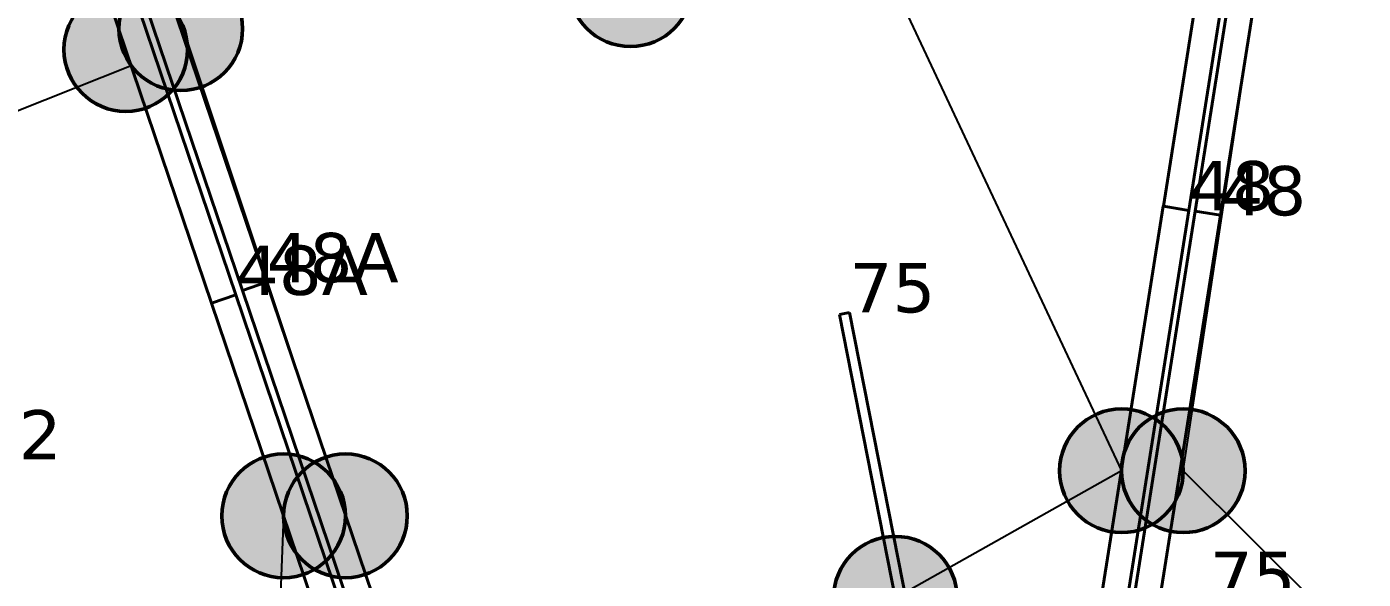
# Model space of a CAD drawing. Header units: millimetres. Extents: x -243740 to 150609, y -473655 to -165121.
# Drawn here: x 6293 to 11185, y -356133 to -354113 of the extents above; entities that cross this region are included whole.
import ezdxf

# ---------------------------------------------------------------- set-up
doc = ezdxf.new("R2010")
doc.units = ezdxf.units.MM
doc.layers.add('_Гр.ЩД-1C.10.4.I8.4', color=6, linetype='Continuous')
for name, color, linetype, lineweight in [('_освещение_dali', 3, 'Continuous', 50), ('DLX_FL1_LUM 122', 1, 'Continuous', 40), ('DLX_FL1_LUM 222', 5, 'Continuous', 40), ('DLX_LUM 17', 5, 'Continuous', 40)]:
    doc.layers.add(name, color=color, linetype=linetype, lineweight=lineweight)
doc.styles.add('TableTextStyle', font='')
doc.styles.get('TableTextStyle').set_extended_font_data('VERDANA.TTF')
doc.linetypes.add('Truba', pattern='A,3e-05,[4,MSH_7,S=1,R=0,X=0,Y=0],-3.022072', length=3.022102)

# ---------------------------------------------------------------- blocks, each defined once
blk = doc.blocks.new('A$Caabd1818')
at = {"layer": 'DLX_FL1_LUM 122'}
for points in [[(3112.4, 42444.8, 0), (3201.4, 42474.9, 0)], [(3201.4, 42474.9, 0), (3112.4, 42444.8, 0)], [(3201.4, 42474.9, 0), (3112.4, 42444.8, 0)], [(3112.4, 42444.8, 0), (3201.4, 42474.9, 0)], [(3201.4, 42474.9, 0), (3201.4, 42474.9, 0)], [(3201.4, 42474.9, 0), (3829.9, 40620.6, 0)], [(3829.9, 40620.6, 0), (3201.4, 42474.9, 0)], [(3201.4, 42474.9, 0), (3201.4, 42474.9, 0)], [(3829.9, 40620.6, 0), (3201.4, 42474.9, 0)], [(3201.4, 42474.9, 0), (3829.9, 40620.6, 0)], [(2999.8, 42398.5, 0), (3088.8, 42428.7, 0)], [(3088.8, 42428.7, 0), (2999.8, 42398.5, 0)], [(3088.8, 42428.7, 0), (2999.8, 42398.5, 0)], [(2999.8, 42398.5, 0), (3088.8, 42428.7, 0)], [(3088.8, 42428.7, 0), (3088.8, 42428.7, 0)], [(3088.8, 42428.7, 0), (3717.3, 40574.3, 0)], [(3717.3, 40574.3, 0), (3088.8, 42428.7, 0)], [(3088.8, 42428.7, 0), (3088.8, 42428.7, 0)], [(3717.3, 40574.3, 0), (3088.8, 42428.7, 0)], [(3088.8, 42428.7, 0), (3717.3, 40574.3, 0)], [(3740.9, 40590.4, 0), (3112.4, 42444.8, 0)], [(3112.4, 42444.8, 0), (3112.4, 42444.8, 0)], [(3112.4, 42444.8, 0), (3740.9, 40590.4, 0)], [(3112.4, 42444.8, 0), (3112.4, 42444.8, 0)], [(3112.4, 42444.8, 0), (3740.9, 40590.4, 0)], [(3740.9, 40590.4, 0), (3112.4, 42444.8, 0)], [(3628.3, 40544.1, 0), (2999.8, 42398.5, 0)], [(2999.8, 42398.5, 0), (2999.8, 42398.5, 0)], [(2999.8, 42398.5, 0), (3628.3, 40544.1, 0)], [(2999.8, 42398.5, 0), (2999.8, 42398.5, 0)], [(2999.8, 42398.5, 0), (3628.3, 40544.1, 0)], [(3628.3, 40544.1, 0), (2999.8, 42398.5, 0)]]:
    blk.add_polyline3d(points, dxfattribs=at)
at = {"layer": 'DLX_FL1_LUM 222'}
for points in [[(6483.6, 42752.5, 0), (6789.8, 44686.4, 0)], [(6789.8, 44686.4, 0), (6483.6, 42752.5, 0)], [(6789.8, 44686.4, 0), (6483.6, 42752.5, 0)], [(6483.6, 42752.5, 0), (6789.8, 44686.4, 0)], [(6882.7, 44671.7, 0), (6576.4, 42737.8, 0)], [(6576.4, 42737.8, 0), (6882.7, 44671.7, 0)], [(6576.4, 42737.8, 0), (6882.7, 44671.7, 0)], [(6882.7, 44671.7, 0), (6576.4, 42737.8, 0)], [(6599.7, 42734.5, 0), (6906, 44668.4, 0)], [(6906, 44668.4, 0), (6599.7, 42734.5, 0)], [(6906, 44668.4, 0), (6599.7, 42734.5, 0)], [(6599.7, 42734.5, 0), (6906, 44668.4, 0)], [(6998.9, 44653.7, 0), (6692.6, 42719.8, 0)], [(6692.6, 42719.8, 0), (6998.9, 44653.7, 0)], [(6692.6, 42719.8, 0), (6998.9, 44653.7, 0)], [(6998.9, 44653.7, 0), (6692.6, 42719.8, 0)], [(2572.9, 44329.3, 0), (3201.4, 42474.9, 0)], [(3201.4, 42474.9, 0), (2572.9, 44329.3, 0)], [(3201.4, 42474.9, 0), (2572.9, 44329.3, 0)], [(2572.9, 44329.3, 0), (3201.4, 42474.9, 0)], [(2460.3, 44283.1, 0), (3088.8, 42428.7, 0)], [(3088.8, 42428.7, 0), (2460.3, 44283.1, 0)], [(3088.8, 42428.7, 0), (2460.3, 44283.1, 0)], [(2460.3, 44283.1, 0), (3088.8, 42428.7, 0)], [(3112.4, 42444.8, 0), (2483.9, 44299.2, 0)], [(2483.9, 44299.2, 0), (3112.4, 42444.8, 0)], [(2483.9, 44299.2, 0), (3112.4, 42444.8, 0)], [(3112.4, 42444.8, 0), (2483.9, 44299.2, 0)], [(2999.8, 42398.5, 0), (2371.3, 44252.9, 0)], [(2371.3, 44252.9, 0), (2999.8, 42398.5, 0)], [(2371.3, 44252.9, 0), (2999.8, 42398.5, 0)], [(2999.8, 42398.5, 0), (2371.3, 44252.9, 0)], [(6177.2, 40818.6, 0), (6483.5, 42752.5, 0)], [(6483.5, 42752.5, 0), (6177.2, 40818.6, 0)], [(6483.5, 42752.5, 0), (6177.2, 40818.6, 0)], [(6177.2, 40818.6, 0), (6483.5, 42752.5, 0)], [(6576.4, 42737.8, 0), (6270.1, 40803.9, 0)], [(6270.1, 40803.9, 0), (6576.4, 42737.8, 0)], [(6270.1, 40803.9, 0), (6576.4, 42737.8, 0)], [(6576.4, 42737.8, 0), (6270.1, 40803.9, 0)], [(6293.4, 40800.6, 0), (6599.7, 42734.5, 0)], [(6599.7, 42734.5, 0), (6293.4, 40800.6, 0)], [(6599.7, 42734.5, 0), (6293.4, 40800.6, 0)], [(6293.4, 40800.6, 0), (6599.7, 42734.5, 0)], [(6692.6, 42719.8, 0), (6386.3, 40785.9, 0)], [(6386.3, 40785.9, 0), (6692.6, 42719.8, 0)], [(6386.3, 40785.9, 0), (6692.6, 42719.8, 0)], [(6692.6, 42719.8, 0), (6386.3, 40785.9, 0)], [(6483.5, 42752.5, 0), (6483.5, 42752.5, 0)], [(6483.5, 42752.5, 0), (6576.4, 42737.8, 0)], [(6576.4, 42737.8, 0), (6483.5, 42752.5, 0)], [(6483.5, 42752.5, 0), (6483.5, 42752.5, 0)], [(6576.4, 42737.8, 0), (6483.5, 42752.5, 0)], [(6483.5, 42752.5, 0), (6576.4, 42737.8, 0)], [(6483.6, 42752.5, 0), (6483.6, 42752.5, 0)], [(6576.4, 42737.8, 0), (6483.6, 42752.5, 0)], [(6483.6, 42752.5, 0), (6483.6, 42752.5, 0)], [(6483.6, 42752.5, 0), (6576.4, 42737.8, 0)], [(6483.6, 42752.5, 0), (6576.4, 42737.8, 0)], [(6576.4, 42737.8, 0), (6483.6, 42752.5, 0)], [(6576.4, 42737.8, 0), (6576.4, 42737.8, 0)], [(6576.4, 42737.8, 0), (6576.4, 42737.8, 0)], [(6576.4, 42737.8, 0), (6576.4, 42737.8, 0)], [(6576.4, 42737.8, 0), (6576.4, 42737.8, 0)], [(6599.7, 42734.5, 0), (6599.7, 42734.5, 0)], [(6692.6, 42719.8, 0), (6599.7, 42734.5, 0)], [(6599.7, 42734.5, 0), (6599.7, 42734.5, 0)], [(6599.7, 42734.5, 0), (6692.6, 42719.8, 0)], [(6599.7, 42734.5, 0), (6692.6, 42719.8, 0)], [(6692.6, 42719.8, 0), (6599.7, 42734.5, 0)], [(6599.7, 42734.5, 0), (6599.7, 42734.5, 0)], [(6599.7, 42734.5, 0), (6692.6, 42719.8, 0)], [(6692.6, 42719.8, 0), (6599.7, 42734.5, 0)], [(6599.7, 42734.5, 0), (6599.7, 42734.5, 0)], [(6692.6, 42719.8, 0), (6599.7, 42734.5, 0)], [(6599.7, 42734.5, 0), (6692.6, 42719.8, 0)], [(6692.6, 42719.8, 0), (6692.6, 42719.8, 0)], [(6692.6, 42719.8, 0), (6692.6, 42719.8, 0)], [(6692.6, 42719.8, 0), (6692.6, 42719.8, 0)], [(6692.6, 42719.8, 0), (6692.6, 42719.8, 0)], [(3201.4, 42474.9, 0), (3112.4, 42444.8, 0)], [(3112.4, 42444.8, 0), (3201.4, 42474.9, 0)], [(3112.4, 42444.8, 0), (3201.4, 42474.9, 0)], [(3201.4, 42474.9, 0), (3112.4, 42444.8, 0)], [(3201.4, 42474.9, 0), (3201.4, 42474.9, 0)], [(3201.4, 42474.9, 0), (3201.4, 42474.9, 0)], [(3088.8, 42428.7, 0), (2999.8, 42398.5, 0)], [(2999.8, 42398.5, 0), (3088.8, 42428.7, 0)], [(2999.8, 42398.5, 0), (3088.8, 42428.7, 0)], [(3088.8, 42428.7, 0), (2999.8, 42398.5, 0)], [(3088.8, 42428.7, 0), (3088.8, 42428.7, 0)], [(3088.8, 42428.7, 0), (3088.8, 42428.7, 0)], [(3112.4, 42444.8, 0), (3112.4, 42444.8, 0)], [(3112.4, 42444.8, 0), (3112.4, 42444.8, 0)], [(2999.8, 42398.5, 0), (2999.8, 42398.5, 0)], [(2999.8, 42398.5, 0), (2999.8, 42398.5, 0)]]:
    blk.add_polyline3d(points, dxfattribs=at)
at = {"layer": 'DLX_LUM 17'}
for points in [[(5297.8, 42357.5, 0), (5335.1, 42364.8, 0)], [(5335.1, 42364.8, 0), (5297.8, 42357.5, 0)], [(5335.1, 42364.8, 0), (5297.8, 42357.5, 0)], [(5297.8, 42357.5, 0), (5335.1, 42364.8, 0)], [(5707.1, 40281.4, 0), (5297.8, 42357.5, 0)], [(5297.8, 42357.5, 0), (5297.8, 42357.5, 0)], [(5297.8, 42357.5, 0), (5707.1, 40281.4, 0)], [(5297.8, 42357.5, 0), (5297.8, 42357.5, 0)], [(5297.8, 42357.5, 0), (5707.1, 40281.4, 0)], [(5707.1, 40281.4, 0), (5297.8, 42357.5, 0)], [(5335.1, 42364.8, 0), (5335.1, 42364.8, 0)], [(5335.1, 42364.8, 0), (5744.4, 40288.8, 0)], [(5744.4, 40288.8, 0), (5335.1, 42364.8, 0)], [(5335.1, 42364.8, 0), (5335.1, 42364.8, 0)], [(5744.4, 40288.8, 0), (5335.1, 42364.8, 0)], [(5335.1, 42364.8, 0), (5744.4, 40288.8, 0)]]:
    blk.add_polyline3d(points, dxfattribs=at)
blk = doc.blocks.new('A$Cab2378fa')
at = {"lineweight": 25, "true_color": 0xfff5f5}
h = blk.add_hatch(color=7, dxfattribs=at)
h.dxf.hatch_style = 1
h.paths.add_polyline_path([(0, 0), (-141.6, -170.3, 0.174923), (3, -222.4, 0.197808), (162.3, -156.8)])
h.paths.add_polyline_path([(-163.2, 157.6), (0, 0), (147.8, 177.8, 0.175398), (3, 230.2, 0.209014)])
at = {"lineweight": 25}
h = blk.add_hatch(color=0, dxfattribs=at)
h.paths.add_polyline_path([(162.3, -156.8, 0.442338), (147.8, 177.8), (0, 0)])
h.paths.add_polyline_path([(-141.6, -170.3), (0, 0), (-163.2, 157.6, 0.430096)])
blk.add_circle((3, 3.9), 226.3)

msp = doc.modelspace()

# ---------------------------------------------------------------- linework, layer by layer
at = {"layer": '_Гр.ЩД-1C.10.4.I8.4', "ltscale": 100}
for points in [[(5507.2, -352601.7), (4392.2, -354405.7), (4634.7, -355773.4), (5174.1, -357458.1), (5649, -355680.9), (5302.7, -354799.6), (6675, -354254.4), (7233.1, -355901.1), (7188.4, -357038.5), (7932, -357963.2), (9010, -358654.7), (8113.9, -357828.4), (7459.4, -355901.1), (6856.8, -354093.2)], [(9406, -353832.1), (10300.1, -355736.2), (9472.1, -356202.3), (9984.8, -357727.1), (10211.1, -357727.1), (11539, -356743.4), (10526.4, -355736.2), (10815.4, -353835.1)]]:
    msp.add_lwpolyline(points, dxfattribs=at)

# ---------------------------------------------------------------- block references
at = {"layer": '_освещение_dali', "color": 5, "ltscale": 100}
for p in [(8499.9, -353962.8), (6853.9, -354123.6), (6652.3, -354200), (10297.1, -355740.1), (10523.4, -355740.1), (9469.2, -356206.3)]:
    msp.add_blockref('A$Cab2378fa', p, dxfattribs=at)
at = {"layer": '_освещение_dali', "color": 1, "ltscale": 100}
for p in [(7230.2, -355905), (7456.5, -355905)]:
    msp.add_blockref('A$Cab2378fa', p, dxfattribs=at)
at = {"layer": 'Defpoints', "linetype": 'Truba', "ltscale": 100}
msp.add_blockref('A$Caabd1818', (3969.7, -397521.8), dxfattribs=at)

# ---------------------------------------------------------------- texts
at = {"layer": '_освещение_dali', "color": 241, "true_color": 0xee66a2, "style": 'TableTextStyle'}
for s, p in [('48', (10546.1, -354784)), ('48', (10662.2, -354802)), ('48А', (7171.1, -355046.8)), ('48А', (7058.5, -355093.1)), ('75', (9304.8, -355157)), ('72', (6106.4, -355694.4)), ('75', (10623.3, -356212.1))]:
    msp.add_text(s, height=180, dxfattribs=at).set_placement(p)

doc.saveas('drawing.dxf')
